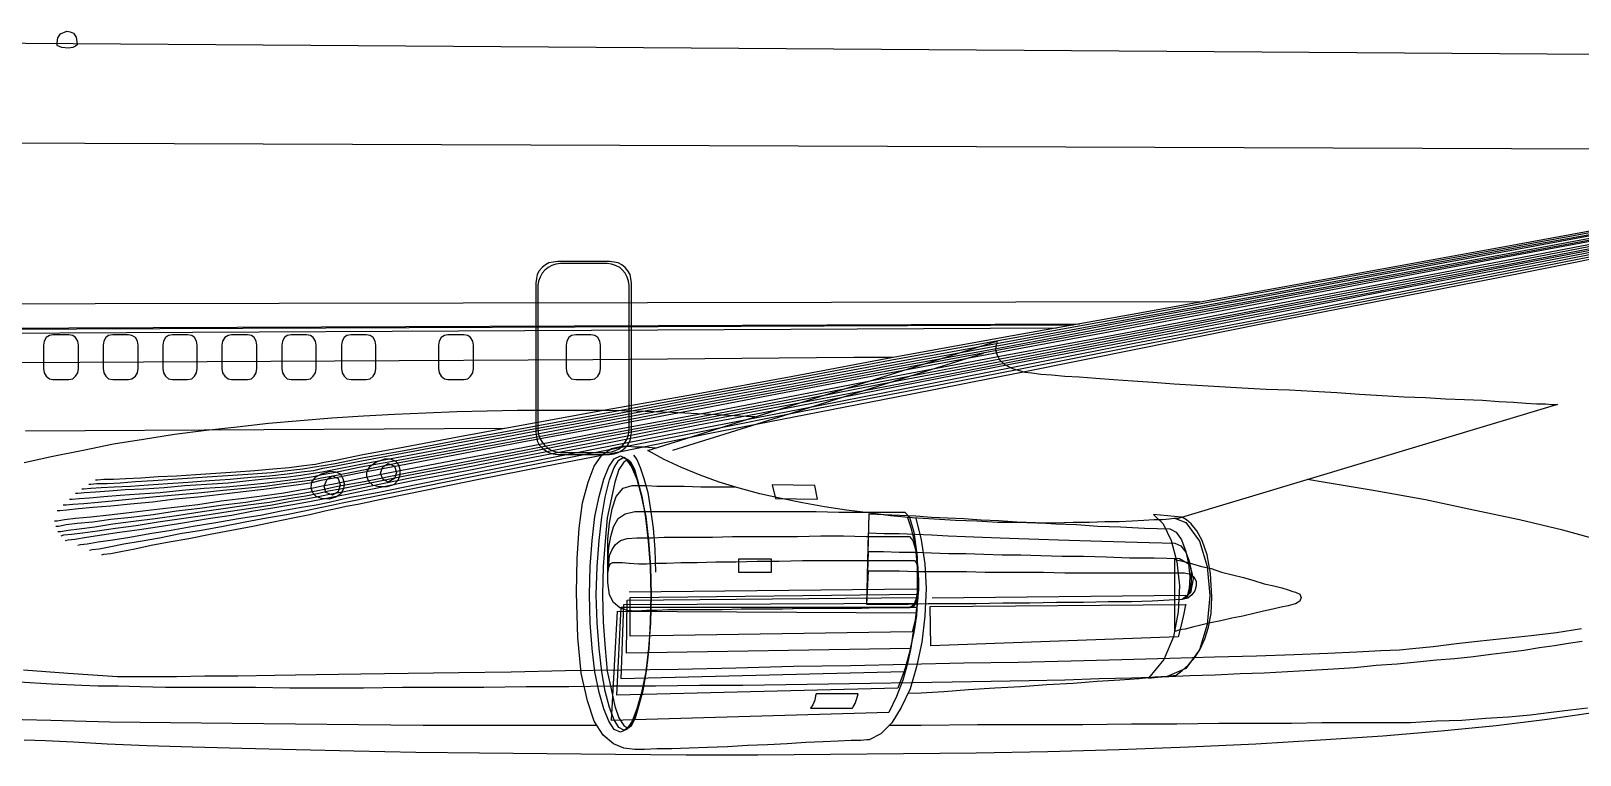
# Model space of a CAD drawing. Extents: x 526 to 2267, y -112 to 246.
# Drawn here: x 1390.88 to 1432.43, y 156.6 to 176 of the extents above; entities that cross this region are included whole.
import ezdxf

# ---------------------------------------------------------------- set-up
doc = ezdxf.new("R2010")
doc.units = 0
doc.header["$MEASUREMENT"] = 0
doc.layers.get('0').update_dxf_attribs({"linetype": 'CONTINUOUS'})

msp = doc.modelspace()

# ---------------------------------------------------------------- linework, layer by layer
at = {"linetype": 'Continuous'}
for points in [[(1391.584, 175.631), (1391.584, 175.686), (1391.602, 175.815), (1391.676, 175.926), (1391.841, 175.999), (1391.934, 175.981), (1392.026, 175.944), (1392.1, 175.834), (1392.118, 175.649), (1392.118, 175.631), (1392.081, 175.594), (1392.008, 175.557), (1391.878, 175.538), (1391.712, 175.557), (1391.62, 175.594), (1391.584, 175.612), (1391.584, 175.631)], [(1386.904, 175.704), (1459.602, 175.193)], [(1386.904, 175.704), (1459.602, 175.193)], [(1386.904, 175.704), (1459.602, 175.193)], [(1447.334, 172.779), (1344.493, 173.162)], [(1392.081, 163.618), (1392.137, 163.618), (1392.321, 163.637), (1392.616, 163.655), (1392.984, 163.674), (1393.408, 163.711), (1393.905, 163.729), (1394.458, 163.766), (1395.011, 163.821), (1395.6, 163.858), (1396.172, 163.895), (1396.724, 163.95), (1397.24, 164.005), (1397.719, 164.042), (1398.124, 164.097), (1398.455, 164.153), (1398.695, 164.189), (1399.009, 164.245), (1399.727, 164.392), (1400.832, 164.595), (1402.306, 164.871), (1404.112, 165.221), (1406.212, 165.608), (1408.589, 166.05), (1411.205, 166.53), (1414.061, 167.063), (1417.082, 167.616), (1420.288, 168.224), (1423.623, 168.832), (1427.067, 169.477), (1430.587, 170.122), (1434.16, 170.785)], [(1392.247, 163.729), (1392.303, 163.729), (1392.487, 163.748), (1392.763, 163.766), (1393.113, 163.784), (1393.555, 163.803), (1394.034, 163.84), (1394.55, 163.877), (1395.103, 163.913), (1395.674, 163.95), (1396.227, 163.987), (1396.779, 164.042), (1397.277, 164.079), (1397.756, 164.134), (1398.143, 164.189), (1398.474, 164.226), (1398.714, 164.282), (1399.027, 164.337), (1399.745, 164.484), (1400.851, 164.687), (1402.325, 164.963), (1404.131, 165.295), (1406.231, 165.682), (1408.607, 166.124), (1411.242, 166.603), (1414.079, 167.137), (1417.119, 167.69), (1420.325, 168.28), (1423.678, 168.887), (1427.122, 169.532), (1430.642, 170.177), (1434.234, 170.822)], [(1392.431, 163.858), (1392.487, 163.858), (1392.652, 163.877), (1392.928, 163.877), (1393.279, 163.895), (1393.684, 163.932), (1394.163, 163.95), (1394.679, 163.987), (1395.213, 164.024), (1395.747, 164.061), (1396.301, 164.097), (1396.834, 164.134), (1397.332, 164.171), (1397.774, 164.226), (1398.179, 164.263), (1398.492, 164.318), (1398.732, 164.355), (1399.046, 164.41), (1399.764, 164.558), (1400.888, 164.76), (1402.343, 165.037), (1404.149, 165.369), (1406.267, 165.755), (1408.644, 166.197), (1411.279, 166.677), (1414.116, 167.211), (1417.174, 167.764), (1420.38, 168.353), (1423.715, 168.961), (1427.159, 169.588), (1430.697, 170.232), (1434.289, 170.896)], [(1392.616, 163.969), (1392.671, 163.969), (1392.836, 163.987), (1393.094, 163.987), (1393.426, 164.005), (1393.832, 164.024), (1394.292, 164.061), (1394.79, 164.079), (1395.305, 164.116), (1395.839, 164.153), (1396.374, 164.189), (1396.89, 164.226), (1397.369, 164.263), (1397.811, 164.3), (1398.198, 164.355), (1398.511, 164.392), (1398.751, 164.447), (1399.064, 164.502), (1399.782, 164.65), (1400.906, 164.853), (1402.38, 165.129), (1404.186, 165.461), (1406.286, 165.847), (1408.681, 166.271), (1411.316, 166.75), (1414.153, 167.284), (1417.211, 167.838), (1420.417, 168.408), (1423.77, 169.017), (1427.215, 169.643), (1430.752, 170.288), (1434.345, 170.951)], [(1434.013, 170.528), (1430.457, 169.845), (1426.938, 169.183), (1423.512, 168.537), (1420.196, 167.893), (1417.008, 167.303), (1413.987, 166.732), (1411.15, 166.179), (1408.552, 165.682), (1406.175, 165.24), (1404.075, 164.834), (1402.288, 164.502), (1400.832, 164.226), (1399.727, 164.005), (1399.009, 163.858), (1398.695, 163.803), (1398.455, 163.748), (1398.106, 163.692), (1397.664, 163.618), (1397.147, 163.545), (1396.595, 163.471), (1395.987, 163.397), (1395.361, 163.305), (1394.734, 163.231), (1394.108, 163.158), (1393.519, 163.084), (1392.984, 163.029), (1392.487, 162.973), (1392.081, 162.937), (1391.786, 162.9), (1391.584, 162.863), (1391.51, 162.863)], [(1391.547, 162.734), (1391.62, 162.734), (1391.823, 162.771), (1392.118, 162.808), (1392.542, 162.845), (1393.021, 162.918), (1393.574, 162.973), (1394.163, 163.047), (1394.79, 163.139), (1395.416, 163.213), (1396.042, 163.305), (1396.65, 163.378), (1397.221, 163.471), (1397.738, 163.545), (1398.179, 163.618), (1398.529, 163.674), (1398.788, 163.729), (1399.101, 163.803), (1399.819, 163.932), (1400.924, 164.153), (1402.38, 164.429), (1404.168, 164.779), (1406.249, 165.185), (1408.626, 165.626), (1411.224, 166.124), (1414.061, 166.677), (1417.064, 167.248), (1420.252, 167.856), (1423.567, 168.482), (1426.994, 169.146), (1430.494, 169.809), (1434.05, 170.491)], [(1433.994, 170.601), (1430.439, 169.937), (1426.92, 169.275), (1423.494, 168.629), (1420.178, 168.003), (1416.99, 167.413), (1413.95, 166.843), (1411.132, 166.308), (1408.515, 165.811), (1406.138, 165.369), (1404.057, 164.982), (1402.251, 164.631), (1400.796, 164.355), (1399.69, 164.153), (1398.972, 164.005), (1398.658, 163.95), (1398.419, 163.895), (1398.069, 163.84), (1397.645, 163.784), (1397.129, 163.711), (1396.577, 163.655), (1395.987, 163.581), (1395.361, 163.508), (1394.753, 163.452), (1394.145, 163.378), (1393.555, 163.323), (1393.021, 163.268), (1392.542, 163.231), (1392.155, 163.194), (1391.841, 163.158), (1391.657, 163.139), (1391.584, 163.139)], [(1391.602, 162.587), (1391.676, 162.587), (1391.878, 162.624), (1392.174, 162.66), (1392.597, 162.716), (1393.076, 162.789), (1393.629, 162.863), (1394.218, 162.937), (1394.845, 163.029), (1395.471, 163.121), (1396.098, 163.213), (1396.706, 163.305), (1397.277, 163.378), (1397.793, 163.471), (1398.253, 163.545), (1398.603, 163.618), (1398.862, 163.674), (1399.174, 163.729), (1399.893, 163.877), (1400.998, 164.097), (1402.453, 164.374), (1404.241, 164.723), (1406.323, 165.129), (1408.681, 165.571), (1411.297, 166.068), (1414.116, 166.622), (1417.119, 167.192), (1420.307, 167.801), (1423.604, 168.445), (1427.03, 169.09), (1430.531, 169.753), (1434.086, 170.435)], [(1391.694, 162.476), (1391.768, 162.495), (1391.971, 162.513), (1392.266, 162.55), (1392.671, 162.605), (1393.149, 162.679), (1393.703, 162.753), (1394.292, 162.845), (1394.919, 162.937), (1395.545, 163.029), (1396.172, 163.121), (1396.779, 163.213), (1397.35, 163.305), (1397.866, 163.397), (1398.308, 163.471), (1398.677, 163.545), (1398.935, 163.6), (1399.248, 163.655), (1399.967, 163.803), (1401.053, 164.024), (1402.509, 164.3), (1404.296, 164.65), (1406.378, 165.056), (1408.736, 165.516), (1411.352, 166.013), (1414.171, 166.548), (1417.174, 167.137), (1420.344, 167.746), (1423.659, 168.39), (1427.067, 169.035), (1430.55, 169.716), (1434.105, 170.398)], [(1391.749, 163.305), (1391.823, 163.305), (1392.008, 163.323), (1392.303, 163.342), (1392.689, 163.378), (1393.149, 163.415), (1393.684, 163.471), (1394.237, 163.526), (1394.845, 163.581), (1395.453, 163.637), (1396.042, 163.692), (1396.632, 163.748), (1397.166, 163.803), (1397.664, 163.877), (1398.087, 163.932), (1398.437, 163.969), (1398.677, 164.024), (1398.99, 164.079), (1399.708, 164.226), (1400.814, 164.447), (1402.288, 164.723), (1404.075, 165.056), (1406.175, 165.442), (1408.534, 165.903), (1411.15, 166.382), (1413.987, 166.916), (1417.027, 167.487), (1420.215, 168.077), (1423.531, 168.703), (1426.975, 169.348), (1430.494, 169.993), (1434.05, 170.656)], [(1391.805, 162.347), (1391.878, 162.366), (1392.063, 162.384), (1392.376, 162.44), (1392.781, 162.495), (1393.26, 162.568), (1393.795, 162.642), (1394.384, 162.734), (1395.011, 162.826), (1395.637, 162.937), (1396.264, 163.029), (1396.853, 163.139), (1397.424, 163.231), (1397.958, 163.323), (1398.4, 163.397), (1398.769, 163.471), (1399.027, 163.526), (1399.322, 163.581), (1400.04, 163.729), (1401.127, 163.95), (1402.583, 164.226), (1404.352, 164.576), (1406.433, 164.982), (1408.773, 165.442), (1411.371, 165.939), (1414.19, 166.493), (1417.192, 167.082), (1420.362, 167.69), (1423.659, 168.335), (1427.067, 168.998), (1430.568, 169.661), (1434.105, 170.343)], [(1391.915, 163.452), (1391.989, 163.452), (1392.174, 163.471), (1392.45, 163.489), (1392.836, 163.526), (1393.279, 163.563), (1393.795, 163.6), (1394.347, 163.637), (1394.937, 163.692), (1395.526, 163.748), (1396.116, 163.784), (1396.687, 163.84), (1397.221, 163.895), (1397.701, 163.95), (1398.124, 164.005), (1398.455, 164.061), (1398.695, 164.116), (1399.009, 164.171), (1399.727, 164.318), (1400.832, 164.521), (1402.306, 164.797), (1404.094, 165.129), (1406.194, 165.534), (1408.571, 165.976), (1411.187, 166.456), (1414.024, 166.99), (1417.064, 167.542), (1420.252, 168.151), (1423.586, 168.758), (1427.03, 169.404), (1430.55, 170.048), (1434.123, 170.712)], [(1392.137, 162.218), (1392.211, 162.236), (1392.395, 162.255), (1392.689, 162.31), (1393.076, 162.366), (1393.537, 162.44), (1394.071, 162.532), (1394.642, 162.624), (1395.232, 162.734), (1395.839, 162.826), (1396.448, 162.937), (1397.037, 163.029), (1397.59, 163.139), (1398.087, 163.231), (1398.529, 163.305), (1398.88, 163.378), (1399.138, 163.434), (1399.451, 163.508), (1400.17, 163.637), (1401.256, 163.858), (1402.712, 164.153), (1404.481, 164.502), (1406.562, 164.908), (1408.92, 165.369), (1411.5, 165.866), (1414.319, 166.419), (1417.303, 167.008), (1420.472, 167.635), (1423.77, 168.261), (1427.159, 168.924), (1430.642, 169.606), (1434.178, 170.306)], [(1392.45, 162.089), (1392.523, 162.107), (1392.708, 162.126), (1392.984, 162.181), (1393.371, 162.255), (1393.813, 162.329), (1394.329, 162.421), (1394.882, 162.532), (1395.453, 162.624), (1396.042, 162.734), (1396.632, 162.845), (1397.203, 162.955), (1397.738, 163.047), (1398.216, 163.139), (1398.64, 163.231), (1398.99, 163.305), (1399.23, 163.36), (1399.543, 163.415), (1400.243, 163.563), (1401.348, 163.784), (1402.804, 164.079), (1404.573, 164.429), (1406.636, 164.834), (1408.994, 165.295), (1411.573, 165.811), (1414.374, 166.345), (1417.377, 166.935), (1420.528, 167.561), (1423.825, 168.206), (1427.215, 168.869), (1430.697, 169.551), (1434.215, 170.251)], [(1392.781, 161.96), (1392.836, 161.978), (1393.021, 161.997), (1393.297, 162.052), (1393.666, 162.126), (1394.108, 162.218), (1394.587, 162.31), (1395.121, 162.403), (1395.692, 162.513), (1396.264, 162.624), (1396.834, 162.734), (1397.387, 162.845), (1397.903, 162.955), (1398.363, 163.047), (1398.769, 163.139), (1399.101, 163.213), (1399.34, 163.268), (1399.653, 163.323), (1400.354, 163.471), (1401.459, 163.692), (1402.896, 163.987), (1404.665, 164.337), (1406.747, 164.742), (1409.086, 165.221), (1411.665, 165.719), (1414.466, 166.271), (1417.451, 166.861), (1420.601, 167.487), (1423.88, 168.151), (1427.27, 168.814), (1430.734, 169.496), (1434.252, 170.195)], [(1406.986, 167.063), (1406.986, 169.238), (1406.968, 169.367), (1406.95, 169.477), (1406.894, 169.569), (1406.821, 169.661), (1406.728, 169.735), (1406.636, 169.79), (1406.525, 169.809), (1406.396, 169.827), (1405.014, 169.827), (1404.886, 169.809), (1404.775, 169.79), (1404.683, 169.735), (1404.591, 169.661), (1404.517, 169.569), (1404.462, 169.477), (1404.444, 169.367), (1404.425, 169.238), (1404.425, 167.063)], [(1406.931, 167.063), (1406.931, 169.183), (1406.913, 169.293), (1406.876, 169.404), (1406.821, 169.514), (1406.747, 169.588), (1406.673, 169.661), (1406.562, 169.716), (1406.451, 169.753), (1406.341, 169.772), (1405.088, 169.772), (1404.959, 169.753), (1404.849, 169.716), (1404.757, 169.661), (1404.665, 169.588), (1404.591, 169.514), (1404.536, 169.404), (1404.499, 169.293), (1404.481, 169.183), (1404.481, 167.027)], [(1337.934, 168.685), (1337.786, 168.5), (1337.713, 168.335), (1337.731, 168.187), (1337.86, 168.077), (1338.118, 167.967), (1338.542, 167.893), (1339.131, 167.856), (1339.942, 167.838), (1419.002, 168.156)], [(1338.265, 168.998), (1338.099, 168.795), (1337.989, 168.574), (1337.952, 168.353), (1338.026, 168.132), (1338.247, 167.948), (1338.616, 167.782), (1339.187, 167.69), (1339.979, 167.653), (1418.384, 168.046)], [(1422.236, 168.738), (1338.265, 168.592)], [(1369.825, 167.93), (1418.84, 168.128)], [(1391.897, 166.658), (1392.008, 166.677), (1392.081, 166.75), (1392.137, 166.843), (1392.155, 166.953), (1392.155, 167.579), (1392.137, 167.69), (1392.081, 167.782), (1392.008, 167.838), (1391.897, 167.856), (1391.473, 167.856), (1391.381, 167.838), (1391.289, 167.782), (1391.234, 167.69), (1391.215, 167.579), (1391.215, 166.953), (1391.234, 166.843), (1391.289, 166.75), (1391.381, 166.677), (1391.473, 166.658), (1391.897, 166.658)], [(1393.5, 166.658), (1393.592, 166.677), (1393.684, 166.75), (1393.74, 166.843), (1393.758, 166.953), (1393.758, 167.579), (1393.74, 167.69), (1393.684, 167.782), (1393.592, 167.838), (1393.5, 167.856), (1393.076, 167.856), (1392.965, 167.838), (1392.892, 167.782), (1392.836, 167.69), (1392.818, 167.579), (1392.818, 166.953), (1392.836, 166.843), (1392.892, 166.75), (1392.965, 166.677), (1393.076, 166.658), (1393.5, 166.658)], [(1395.084, 166.658), (1395.195, 166.677), (1395.269, 166.75), (1395.324, 166.843), (1395.342, 166.953), (1395.342, 167.579), (1395.324, 167.69), (1395.269, 167.782), (1395.195, 167.838), (1395.084, 167.856), (1394.679, 167.856), (1394.568, 167.838), (1394.494, 167.782), (1394.439, 167.69), (1394.421, 167.579), (1394.421, 166.953), (1394.439, 166.843), (1394.494, 166.75), (1394.568, 166.677), (1394.679, 166.658), (1395.084, 166.658)], [(1396.687, 166.658), (1396.798, 166.677), (1396.871, 166.75), (1396.926, 166.843), (1396.945, 166.953), (1396.945, 167.579), (1396.926, 167.69), (1396.871, 167.782), (1396.798, 167.838), (1396.687, 167.856), (1396.264, 167.856), (1396.172, 167.838), (1396.079, 167.782), (1396.024, 167.69), (1396.006, 167.579), (1396.006, 166.953), (1396.024, 166.843), (1396.079, 166.75), (1396.172, 166.677), (1396.264, 166.658), (1396.687, 166.658)], [(1398.271, 166.658), (1398.382, 166.677), (1398.455, 166.75), (1398.511, 166.843), (1398.529, 166.953), (1398.529, 167.579), (1398.511, 167.69), (1398.455, 167.782), (1398.382, 167.838), (1398.271, 167.856), (1397.866, 167.856), (1397.756, 167.838), (1397.682, 167.782), (1397.627, 167.69), (1397.609, 167.579), (1397.609, 166.953), (1397.627, 166.843), (1397.682, 166.75), (1397.756, 166.677), (1397.866, 166.658), (1398.271, 166.658)], [(1399.874, 166.658), (1399.985, 166.677), (1400.059, 166.75), (1400.114, 166.843), (1400.133, 166.953), (1400.133, 167.579), (1400.114, 167.69), (1400.059, 167.782), (1399.985, 167.838), (1399.874, 167.856), (1399.469, 167.856), (1399.359, 167.838), (1399.285, 167.782), (1399.23, 167.69), (1399.211, 167.579), (1399.211, 166.953), (1399.23, 166.843), (1399.285, 166.75), (1399.359, 166.677), (1399.469, 166.658), (1399.874, 166.658)], [(1402.49, 166.658), (1402.601, 166.677), (1402.675, 166.75), (1402.73, 166.843), (1402.749, 166.953), (1402.749, 167.579), (1402.73, 167.69), (1402.675, 167.782), (1402.601, 167.838), (1402.49, 167.856), (1402.067, 167.856), (1401.975, 167.838), (1401.883, 167.782), (1401.828, 167.69), (1401.809, 167.579), (1401.809, 166.953), (1401.828, 166.843), (1401.883, 166.75), (1401.975, 166.677), (1402.067, 166.658), (1402.49, 166.658)], [(1405.899, 166.658), (1406.01, 166.677), (1406.083, 166.75), (1406.138, 166.843), (1406.157, 166.953), (1406.157, 167.579), (1406.138, 167.69), (1406.083, 167.782), (1406.01, 167.838), (1405.899, 167.856), (1405.494, 167.856), (1405.383, 167.838), (1405.309, 167.782), (1405.254, 167.69), (1405.236, 167.579), (1405.236, 166.953), (1405.254, 166.843), (1405.309, 166.75), (1405.383, 166.677), (1405.494, 166.658), (1405.899, 166.658)], [(1407.428, 164.76), (1416.787, 167.69), (1416.787, 167.653), (1416.769, 167.579), (1416.751, 167.469), (1416.787, 167.34), (1416.861, 167.192), (1416.99, 167.063), (1417.211, 166.953), (1417.543, 166.861), (1417.727, 166.843), (1417.967, 166.806), (1418.261, 166.787), (1418.611, 166.75), (1418.999, 166.732), (1419.44, 166.695), (1419.919, 166.658), (1420.436, 166.622), (1420.97, 166.585), (1421.541, 166.548), (1422.149, 166.511), (1422.757, 166.474), (1423.365, 166.437), (1424.01, 166.401), (1424.636, 166.382), (1425.262, 166.345), (1425.906, 166.308), (1426.515, 166.271), (1427.122, 166.234), (1427.712, 166.197), (1428.283, 166.179), (1428.817, 166.142), (1429.334, 166.124), (1429.812, 166.105), (1430.254, 166.068), (1430.642, 166.05), (1430.973, 166.031), (1431.268, 166.013), (1431.507, 166.013), (1431.673, 165.995), (1431.784, 165.995), (1431.821, 165.995), (1421.652, 162.937), (1421.615, 162.937), (1421.541, 162.937), (1421.412, 162.918), (1421.227, 162.9), (1421.006, 162.9), (1420.73, 162.881), (1420.417, 162.863), (1420.067, 162.845), (1419.68, 162.845), (1419.275, 162.826), (1418.833, 162.826), (1418.353, 162.808), (1417.856, 162.808), (1417.34, 162.826), (1416.806, 162.826), (1416.254, 162.863), (1415.682, 162.881), (1415.111, 162.918), (1414.521, 162.955), (1413.932, 163.01), (1413.342, 163.084), (1412.753, 163.158), (1412.163, 163.25), (1411.573, 163.36), (1411.003, 163.471), (1410.431, 163.6), (1409.879, 163.748), (1409.344, 163.913), (1408.828, 164.097), (1408.331, 164.3), (1407.87, 164.521), (1407.428, 164.76)], [(1413.989, 167.253), (1412.955, 167.248), (1405.954, 167.192), (1399.027, 167.156), (1392.192, 167.119), (1385.523, 167.082)], [(1404.425, 167.063), (1404.425, 165.24), (1404.444, 165.129), (1404.462, 165.019), (1404.517, 164.908), (1404.591, 164.834), (1404.683, 164.76), (1404.775, 164.705), (1404.886, 164.668), (1405.014, 164.65), (1406.396, 164.65), (1406.525, 164.668), (1406.636, 164.705), (1406.728, 164.76), (1406.821, 164.834), (1406.894, 164.908), (1406.95, 165.019), (1406.968, 165.129), (1406.986, 165.24), (1406.986, 167.063)], [(1404.481, 167.027), (1404.481, 165.314), (1404.499, 165.185), (1404.536, 165.074), (1404.591, 164.982), (1404.665, 164.889), (1404.757, 164.816), (1404.849, 164.76), (1404.959, 164.723), (1405.088, 164.705), (1406.341, 164.705), (1406.451, 164.723), (1406.562, 164.76), (1406.673, 164.816), (1406.747, 164.889), (1406.821, 164.982), (1406.876, 165.074), (1406.913, 165.185), (1406.931, 165.314), (1406.931, 167.063)], [(1416.419, 167.358), (1408.092, 164.76)], [(1406.304, 165.829), (1405.531, 165.829), (1404.738, 165.829), (1403.928, 165.829), (1403.117, 165.811), (1402.306, 165.792), (1401.478, 165.755), (1400.63, 165.719), (1399.8, 165.682), (1398.954, 165.626), (1398.106, 165.553), (1397.258, 165.479), (1396.411, 165.387), (1395.582, 165.295), (1394.734, 165.185), (1393.905, 165.056), (1393.094, 164.926), (1392.284, 164.76), (1391.473, 164.595), (1390.7, 164.429)], [(1410.296, 165.658), (1410.228, 165.663), (1409.104, 165.719), (1408.073, 165.774), (1407.134, 165.811), (1406.304, 165.829)], [(1403.58, 165.35), (1397.129, 165.314), (1390.736, 165.277)], [(1400.372, 164.539), (1400.519, 164.539), (1400.648, 164.484), (1400.74, 164.374), (1400.777, 164.245), (1400.777, 164.097), (1400.722, 163.95), (1400.611, 163.84), (1400.427, 163.784), (1400.225, 163.784), (1400.059, 163.821), (1399.948, 163.932), (1399.893, 164.061), (1399.893, 164.189), (1399.985, 164.337), (1400.133, 164.447), (1400.372, 164.539)], [(1414.619, 162.949), (1414.761, 162.366), (1414.853, 161.721), (1414.89, 161.058), (1414.853, 160.32), (1414.779, 159.62), (1414.632, 158.957), (1414.466, 158.368), (1414.226, 157.87), (1413.969, 157.465), (1413.674, 157.17), (1413.361, 157.004), (1413.305, 157.004), (1413.139, 156.986), (1412.882, 156.986), (1412.532, 156.967), (1412.126, 156.949), (1411.665, 156.931), (1411.168, 156.894), (1410.634, 156.875), (1410.1, 156.857), (1409.566, 156.82), (1409.031, 156.801), (1408.534, 156.783), (1408.073, 156.764), (1407.667, 156.764), (1407.336, 156.746), (1407.078, 156.746), (1406.784, 156.783), (1406.507, 156.894), (1406.231, 157.133), (1405.991, 157.502), (1405.807, 158.054), (1405.641, 158.791), (1405.549, 159.75), (1405.512, 160.947), (1405.531, 161.868), (1405.586, 162.679), (1405.678, 163.36), (1405.825, 163.913), (1405.991, 164.337), (1406.194, 164.631), (1406.451, 164.816), (1406.728, 164.871)], [(1405.862, 160.892), (1405.881, 161.647), (1405.936, 162.347), (1406.01, 162.992), (1406.12, 163.526), (1406.249, 163.987), (1406.378, 164.318), (1406.525, 164.539), (1406.691, 164.613), (1406.839, 164.539), (1406.986, 164.318), (1407.134, 163.987), (1407.262, 163.526), (1407.373, 162.992), (1407.447, 162.347), (1407.502, 161.647), (1407.52, 160.892), (1407.502, 160.136), (1407.447, 159.454), (1407.373, 158.828), (1407.262, 158.275), (1407.134, 157.833), (1407.005, 157.502), (1406.857, 157.281), (1406.691, 157.207), (1406.525, 157.281), (1406.378, 157.502), (1406.249, 157.833), (1406.12, 158.275), (1406.01, 158.828), (1405.936, 159.454), (1405.881, 160.136), (1405.862, 160.892)], [(1406.046, 160.892), (1406.065, 161.647), (1406.12, 162.347), (1406.194, 162.973), (1406.286, 163.508), (1406.396, 163.969), (1406.525, 164.3), (1406.654, 164.502), (1406.784, 164.576), (1406.913, 164.502), (1407.023, 164.3), (1407.152, 163.969), (1407.262, 163.508), (1407.373, 162.973), (1407.447, 162.347), (1407.502, 161.647), (1407.52, 160.892), (1407.502, 160.136), (1407.447, 159.454), (1407.373, 158.828), (1407.281, 158.312), (1407.17, 157.87), (1407.042, 157.538), (1406.913, 157.336), (1406.784, 157.262), (1406.654, 157.336), (1406.525, 157.538), (1406.396, 157.87), (1406.286, 158.312), (1406.194, 158.828), (1406.12, 159.454), (1406.065, 160.136), (1406.046, 160.892)], [(1406.894, 157.318), (1406.986, 157.391), (1407.097, 157.594), (1407.189, 157.907), (1407.299, 158.331), (1407.391, 158.847), (1407.465, 159.454), (1407.502, 160.155), (1407.52, 160.892), (1407.502, 161.647), (1407.447, 162.329), (1407.373, 162.955), (1407.281, 163.489), (1407.17, 163.913), (1407.078, 164.245), (1406.968, 164.447), (1406.894, 164.521), (1406.784, 164.447), (1406.654, 164.245), (1406.544, 163.913), (1406.451, 163.489), (1406.341, 162.955), (1406.286, 162.329), (1406.231, 161.647), (1406.212, 160.892), (1406.231, 160.155), (1406.286, 159.454), (1406.341, 158.847), (1406.451, 158.331), (1406.544, 157.907), (1406.654, 157.594), (1406.784, 157.391), (1406.894, 157.318)], [(1406.728, 164.871), (1406.765, 164.871), (1406.894, 164.871), (1407.078, 164.853), (1407.336, 164.853), (1407.649, 164.834), (1407.662, 164.834)], [(1407.042, 164.631), (1407.134, 164.521), (1407.226, 164.3), (1407.318, 164.005), (1407.428, 163.637), (1407.502, 163.176), (1407.575, 162.679), (1407.612, 162.107), (1407.631, 161.5)], [(1398.917, 164.208), (1399.064, 164.189), (1399.174, 164.134), (1399.248, 164.005), (1399.285, 163.877), (1399.267, 163.729), (1399.193, 163.6), (1399.064, 163.508), (1398.88, 163.452), (1398.677, 163.471), (1398.529, 163.526), (1398.437, 163.637), (1398.4, 163.766), (1398.419, 163.913), (1398.511, 164.042), (1398.677, 164.134), (1398.917, 164.208)], [(1400.464, 164.41), (1400.63, 164.337), (1400.685, 164.171), (1400.63, 164.005), (1400.464, 163.913), (1400.317, 163.987), (1400.262, 164.153), (1400.317, 164.318), (1400.464, 164.41)], [(1398.972, 164.079), (1399.119, 164.005), (1399.174, 163.84), (1399.119, 163.655), (1398.972, 163.563), (1398.788, 163.637), (1398.751, 163.803), (1398.825, 163.987), (1398.972, 164.079)], [(1414.394, 162.967), (1414.484, 162.697), (1414.595, 162.218), (1414.65, 161.647), (1414.65, 160.965), (1414.632, 160.818), (1414.576, 160.67), (1414.503, 160.578), (1414.411, 160.541), (1414.355, 160.541), (1414.171, 160.541), (1413.913, 160.541), (1413.545, 160.541), (1413.139, 160.523), (1412.661, 160.523), (1412.126, 160.523), (1411.592, 160.523), (1411.021, 160.504), (1410.468, 160.504), (1409.934, 160.504), (1409.418, 160.486), (1408.957, 160.486), (1408.552, 160.486), (1408.202, 160.486), (1407.962, 160.486), (1407.667, 160.468), (1407.391, 160.468), (1407.115, 160.449), (1406.876, 160.468), (1406.673, 160.541), (1406.507, 160.689), (1406.396, 160.892), (1406.359, 161.223), (1406.359, 161.555), (1406.359, 161.941), (1406.359, 162.384), (1406.396, 162.808), (1406.47, 163.194), (1406.581, 163.526), (1406.765, 163.748), (1407.005, 163.821), (1407.042, 163.821), (1407.189, 163.821), (1407.391, 163.821), (1407.667, 163.803), (1408.018, 163.803), (1408.405, 163.803), (1408.847, 163.784), (1409.344, 163.784), (1409.762, 163.784)], [(1411.905, 163.821), (1410.763, 163.84), (1410.855, 163.471), (1411.979, 163.452), (1411.905, 163.821)], [(1433.037, 162.329), (1431.968, 162.624), (1430.807, 162.9), (1429.573, 163.158), (1428.283, 163.434), (1426.938, 163.674), (1425.538, 163.913), (1425.116, 163.979)], [(1414.319, 163.102), (1414.447, 162.973), (1414.558, 162.568), (1414.65, 161.905), (1414.65, 160.984), (1414.632, 160.836), (1414.595, 160.689), (1414.521, 160.578), (1414.411, 160.541), (1414.355, 160.541), (1414.171, 160.541), (1413.913, 160.541), (1413.545, 160.541), (1413.139, 160.523), (1412.661, 160.523), (1412.126, 160.523), (1411.592, 160.523), (1411.021, 160.504), (1410.468, 160.504), (1409.934, 160.504), (1409.418, 160.486), (1408.957, 160.486), (1408.552, 160.486), (1408.202, 160.486), (1407.962, 160.486), (1407.667, 160.468), (1407.391, 160.468), (1407.115, 160.449), (1406.876, 160.468), (1406.673, 160.541), (1406.507, 160.689), (1406.396, 160.892), (1406.359, 161.223), (1406.359, 161.518), (1406.359, 161.831), (1406.378, 162.163), (1406.433, 162.458), (1406.507, 162.716), (1406.636, 162.937), (1406.821, 163.065), (1407.078, 163.121), (1407.134, 163.121), (1407.262, 163.121), (1407.502, 163.121), (1407.796, 163.121), (1408.165, 163.121), (1408.589, 163.121), (1409.068, 163.121), (1409.603, 163.121), (1410.155, 163.121), (1410.726, 163.121), (1411.334, 163.121), (1411.942, 163.121), (1412.55, 163.102), (1413.158, 163.102), (1413.748, 163.102), (1414.319, 163.102)], [(1421.43, 162.66), (1421.596, 162.568), (1421.744, 162.366), (1421.854, 162.052), (1421.928, 161.721), (1421.965, 161.371), (1421.946, 161.058), (1421.891, 160.855), (1421.762, 160.762), (1421.412, 160.744), (1420.951, 160.725), (1420.399, 160.707), (1419.772, 160.707), (1419.109, 160.689), (1418.39, 160.689), (1417.672, 160.67), (1416.953, 160.67), (1416.235, 160.652), (1415.571, 160.652), (1414.945, 160.652), (1414.411, 160.633), (1413.95, 160.633), (1413.601, 160.633), (1413.379, 160.633), (1413.305, 160.633), (1413.361, 163.065), (1413.766, 163.047), (1414.19, 163.029), (1414.613, 163.01), (1415.037, 162.973), (1415.461, 162.955), (1415.903, 162.937), (1416.364, 162.9), (1416.843, 162.881), (1417.322, 162.845), (1417.838, 162.826), (1418.372, 162.789), (1418.925, 162.771), (1419.496, 162.734), (1420.104, 162.716), (1420.749, 162.679), (1421.43, 162.66)], [(1421.582, 162.937), (1421.854, 162.826), (1422.222, 162.329), (1422.425, 161.647), (1422.499, 160.873), (1422.425, 160.099), (1422.222, 159.417), (1421.854, 158.92), (1421.357, 158.699), (1421.025, 158.681), (1420.601, 158.644), (1420.085, 158.607), (1419.477, 158.57), (1418.833, 158.515), (1418.132, 158.478), (1417.432, 158.423), (1416.732, 158.386), (1416.032, 158.349), (1415.369, 158.294), (1414.761, 158.257), (1414.407, 158.245)], [(1420.988, 163.047), (1421.246, 162.789), (1421.467, 162.347), (1421.615, 161.776), (1421.689, 161.131), (1421.652, 160.431), (1421.523, 159.768), (1421.264, 159.16), (1420.859, 158.662), (1421.596, 158.736), (1421.762, 158.865), (1421.928, 159.012), (1422.094, 159.215), (1422.241, 159.436), (1422.37, 159.713), (1422.462, 160.026), (1422.535, 160.394), (1422.554, 160.836), (1422.517, 161.463), (1422.425, 161.96), (1422.296, 162.347), (1422.149, 162.605), (1422.001, 162.789), (1421.873, 162.9), (1421.781, 162.955), (1421.744, 162.973), (1420.988, 163.047)], [(1414.447, 162.458), (1414.539, 162.347), (1414.613, 162.07), (1414.669, 161.61), (1414.669, 161.002), (1414.65, 160.836), (1414.613, 160.689), (1414.539, 160.578), (1414.429, 160.541), (1414.374, 160.541), (1414.19, 160.541), (1413.932, 160.541), (1413.564, 160.541), (1413.139, 160.523), (1412.661, 160.523), (1412.145, 160.523), (1411.592, 160.523), (1411.04, 160.504), (1410.486, 160.504), (1409.934, 160.504), (1409.418, 160.486), (1408.957, 160.486), (1408.552, 160.486), (1408.221, 160.486), (1407.962, 160.486), (1407.667, 160.468), (1407.391, 160.468), (1407.115, 160.449), (1406.876, 160.468), (1406.673, 160.541), (1406.507, 160.689), (1406.396, 160.892), (1406.359, 161.223), (1406.359, 161.5), (1406.378, 161.721), (1406.396, 161.941), (1406.47, 162.107), (1406.562, 162.236), (1406.691, 162.347), (1406.876, 162.403), (1407.134, 162.421), (1407.189, 162.421), (1407.336, 162.421), (1407.557, 162.421), (1407.87, 162.44), (1408.239, 162.44), (1408.681, 162.44), (1409.16, 162.44), (1409.695, 162.458), (1410.247, 162.458), (1410.855, 162.458), (1411.445, 162.458), (1412.071, 162.476), (1412.679, 162.476), (1413.287, 162.458), (1413.877, 162.458), (1414.447, 162.458)], [(1421.56, 162.273), (1421.725, 162.2), (1421.854, 162.034), (1421.946, 161.794), (1422.001, 161.518), (1422.001, 161.242), (1421.965, 161.002), (1421.891, 160.836), (1421.762, 160.762), (1421.412, 160.744), (1420.951, 160.725), (1420.399, 160.707), (1419.772, 160.707), (1419.109, 160.689), (1418.39, 160.689), (1417.672, 160.67), (1416.953, 160.67), (1416.235, 160.652), (1415.571, 160.652), (1414.945, 160.652), (1414.411, 160.633), (1413.95, 160.633), (1413.601, 160.633), (1413.379, 160.633), (1413.305, 160.633), (1413.342, 162.55), (1413.766, 162.532), (1414.171, 162.532), (1414.595, 162.513), (1415.037, 162.495), (1415.479, 162.476), (1415.94, 162.458), (1416.401, 162.44), (1416.879, 162.421), (1417.377, 162.403), (1417.911, 162.384), (1418.445, 162.366), (1419.017, 162.347), (1419.606, 162.329), (1420.233, 162.31), (1420.877, 162.292), (1421.56, 162.273)], [(1421.689, 161.868), (1421.965, 161.702), (1422.057, 161.316), (1421.983, 160.947), (1421.762, 160.762), (1421.412, 160.744), (1420.951, 160.725), (1420.399, 160.707), (1419.772, 160.707), (1419.109, 160.689), (1418.39, 160.689), (1417.672, 160.67), (1416.953, 160.67), (1416.235, 160.652), (1415.571, 160.652), (1414.945, 160.652), (1414.411, 160.633), (1413.95, 160.633), (1413.601, 160.633), (1413.379, 160.633), (1413.305, 160.633), (1413.342, 162.052), (1413.748, 162.052), (1414.171, 162.034), (1414.613, 162.034), (1415.037, 162.015), (1415.498, 161.997), (1415.958, 161.997), (1416.438, 161.978), (1416.935, 161.96), (1417.432, 161.96), (1417.967, 161.941), (1418.537, 161.923), (1419.109, 161.923), (1419.717, 161.905), (1420.344, 161.886), (1421.006, 161.886), (1421.689, 161.868)], [(1407.189, 161.721), (1407.244, 161.721), (1407.391, 161.721), (1407.612, 161.739), (1407.925, 161.739), (1408.313, 161.757), (1408.755, 161.757), (1409.252, 161.776), (1409.787, 161.776), (1410.357, 161.794), (1410.947, 161.794), (1411.573, 161.813), (1412.182, 161.813), (1412.808, 161.813), (1413.416, 161.813), (1414.006, 161.813), (1414.576, 161.813), (1414.632, 161.739), (1414.669, 161.555), (1414.687, 161.297), (1414.687, 161.021), (1414.669, 160.855), (1414.632, 160.707), (1414.558, 160.597), (1414.447, 160.541), (1414.392, 160.541), (1414.208, 160.541), (1413.932, 160.541), (1413.582, 160.541), (1413.158, 160.523), (1412.679, 160.523), (1412.163, 160.523), (1411.61, 160.523), (1411.04, 160.504), (1410.486, 160.504), (1409.934, 160.504), (1409.418, 160.486), (1408.957, 160.486), (1408.552, 160.486), (1408.221, 160.486), (1407.962, 160.486), (1407.667, 160.468), (1407.391, 160.468), (1407.115, 160.449), (1406.876, 160.468), (1406.673, 160.541), (1406.507, 160.689), (1406.396, 160.892), (1406.359, 161.223), (1406.359, 161.463), (1406.378, 161.629), (1406.415, 161.721), (1406.488, 161.757), (1406.599, 161.757), (1406.747, 161.757), (1406.931, 161.739), (1407.189, 161.721)], [(1410.745, 161.849), (1409.86, 161.849), (1409.86, 161.5), (1410.745, 161.5), (1410.745, 161.849)], [(1421.56, 161.849), (1421.596, 161.831), (1421.689, 161.813), (1421.836, 161.776), (1422.038, 161.721), (1422.278, 161.647), (1422.535, 161.592), (1422.812, 161.5), (1423.107, 161.426), (1423.402, 161.352), (1423.678, 161.279), (1423.954, 161.187), (1424.213, 161.131), (1424.434, 161.076), (1424.599, 161.021), (1424.728, 160.984), (1424.802, 160.965), (1424.912, 160.91), (1424.949, 160.818), (1424.912, 160.725), (1424.802, 160.652), (1424.728, 160.633), (1424.599, 160.597), (1424.415, 160.56), (1424.194, 160.504), (1423.936, 160.449), (1423.678, 160.394), (1423.383, 160.32), (1423.089, 160.265), (1422.794, 160.192), (1422.517, 160.136), (1422.259, 160.081), (1422.038, 160.026), (1421.836, 159.971), (1421.689, 159.952), (1421.596, 159.915), (1421.56, 159.915), (1421.56, 161.849)], [(1413.342, 161.536), (1413.748, 161.536), (1414.171, 161.536), (1414.613, 161.518), (1415.056, 161.518), (1415.498, 161.518), (1415.977, 161.518), (1416.474, 161.5), (1416.972, 161.5), (1417.488, 161.5), (1418.04, 161.5), (1418.611, 161.481), (1419.201, 161.481), (1419.809, 161.481), (1420.454, 161.481), (1421.117, 161.481), (1421.817, 161.481), (1421.983, 161.444), (1422.075, 161.371), (1422.13, 161.26), (1422.13, 161.131), (1422.094, 161.002), (1422.02, 160.892), (1421.909, 160.799), (1421.762, 160.762), (1421.412, 160.744), (1420.951, 160.725), (1420.399, 160.707), (1419.772, 160.707), (1419.109, 160.689), (1418.39, 160.689), (1417.672, 160.67), (1416.953, 160.67), (1416.235, 160.652), (1415.571, 160.652), (1414.945, 160.652), (1414.411, 160.633), (1413.95, 160.633), (1413.601, 160.633), (1413.379, 160.633), (1413.305, 160.633), (1413.342, 161.536)], [(1406.857, 159.325), (1406.876, 160.744), (1414.669, 160.818), (1414.65, 160.67), (1414.632, 160.339), (1414.558, 159.879), (1414.466, 159.454), (1406.857, 159.325)], [(1414.632, 161.039), (1406.931, 160.965)], [(1406.95, 159.787), (1406.95, 160.818), (1414.669, 160.91), (1414.669, 160.799), (1414.632, 160.541), (1414.595, 160.21), (1414.521, 159.897), (1406.95, 159.787)], [(1421.854, 160.873), (1415.056, 160.799)], [(1414.613, 160.412), (1414.613, 160.339), (1414.595, 160.136), (1414.539, 159.842), (1414.484, 159.473), (1414.392, 159.049), (1414.263, 158.607), (1414.098, 158.165), (1413.895, 157.741), (1406.451, 157.52), (1406.617, 160.449), (1414.613, 160.412)], [(1414.134, 158.386), (1406.599, 158.202), (1406.71, 160.56), (1414.632, 160.56), (1414.613, 160.339), (1414.539, 159.787), (1414.392, 159.086), (1414.134, 158.386)], [(1414.3, 158.828), (1406.71, 158.644), (1406.784, 160.633), (1414.65, 160.67), (1414.632, 160.486), (1414.576, 160.007), (1414.466, 159.417), (1414.3, 158.828)], [(1415.019, 159.528), (1415.001, 160.578), (1421.854, 160.633), (1421.836, 160.578), (1421.799, 160.394), (1421.744, 160.118), (1421.652, 159.768), (1415.019, 159.528)], [(1390.681, 158.883), (1391.878, 158.791), (1393.205, 158.699), (1393.353, 158.699), (1393.684, 158.699), (1394.163, 158.699), (1394.79, 158.699), (1395.545, 158.718), (1396.429, 158.718), (1397.424, 158.736), (1398.529, 158.755), (1399.727, 158.773), (1400.998, 158.791), (1402.361, 158.81), (1403.762, 158.828), (1405.217, 158.865), (1406.71, 158.883), (1408.239, 158.902), (1409.787, 158.939), (1411.334, 158.975), (1412.863, 158.994), (1414.392, 159.031), (1415.903, 159.068), (1417.359, 159.086), (1418.777, 159.123), (1420.141, 159.16), (1421.43, 159.196), (1422.628, 159.233), (1423.751, 159.252), (1424.765, 159.288), (1425.667, 159.325), (1426.441, 159.362), (1427.086, 159.399), (1427.583, 159.417), (1427.933, 159.454), (1428.486, 159.51), (1429.112, 159.583), (1429.757, 159.657), (1430.439, 159.731), (1431.12, 159.805), (1431.802, 159.879), (1432.465, 159.989)], [(1432.484, 159.639), (1432.116, 159.583), (1431.747, 159.528), (1431.341, 159.473), (1430.918, 159.399), (1430.494, 159.344), (1430.033, 159.288), (1429.573, 159.233), (1429.075, 159.178), (1428.578, 159.141), (1428.062, 159.086), (1427.527, 159.031), (1426.957, 158.994), (1426.386, 158.939), (1425.814, 158.902), (1425.207, 158.865), (1424.581, 158.828), (1423.954, 158.791), (1423.31, 158.773), (1422.646, 158.736), (1421.965, 158.718), (1421.209, 158.681), (1420.399, 158.662), (1419.533, 158.644), (1418.611, 158.607), (1417.654, 158.589), (1416.64, 158.57), (1415.59, 158.552), (1414.503, 158.534), (1413.398, 158.515), (1412.274, 158.497), (1411.132, 158.478), (1409.971, 158.46), (1408.81, 158.46), (1407.631, 158.442), (1406.47, 158.442), (1405.309, 158.423), (1404.168, 158.423), (1403.025, 158.405), (1401.92, 158.405), (1400.851, 158.405), (1399.8, 158.386), (1398.788, 158.386), (1397.83, 158.386), (1396.908, 158.405), (1396.042, 158.405), (1395.25, 158.405), (1394.494, 158.405), (1393.813, 158.423), (1393.223, 158.442), (1392.689, 158.442), (1392.247, 158.46), (1391.436, 158.497), (1390.57, 158.552)], [(1411.942, 158.239), (1411.923, 158.183), (1411.905, 158.072), (1411.85, 157.944), (1411.794, 157.851), (1412.918, 157.851), (1412.937, 157.888), (1412.992, 157.98), (1413.029, 158.109), (1413.066, 158.239), (1411.942, 158.239)], [(1406.063, 157.391), (1404.849, 157.391), (1403.136, 157.391), (1401.404, 157.391), (1399.672, 157.41), (1397.977, 157.428), (1396.282, 157.446), (1394.624, 157.465), (1393.002, 157.483), (1391.418, 157.52), (1389.889, 157.557)], [(1390.7, 157.004), (1391.271, 156.986), (1392.026, 156.949), (1392.928, 156.894), (1393.997, 156.857), (1395.213, 156.82), (1396.54, 156.783), (1397.995, 156.746), (1399.543, 156.709), (1401.201, 156.672), (1402.915, 156.654), (1404.72, 156.635), (1406.562, 156.617), (1408.46, 156.599), (1410.376, 156.599), (1412.329, 156.617), (1414.282, 156.635), (1416.235, 156.654), (1418.151, 156.691), (1420.067, 156.746), (1421.928, 156.82), (1423.733, 156.894), (1425.465, 157.004), (1427.141, 157.115), (1428.707, 157.244), (1430.181, 157.391), (1431.544, 157.557), (1432.778, 157.741)], [(1432.631, 157.851), (1432.171, 157.796), (1431.655, 157.741), (1431.102, 157.667), (1430.513, 157.612), (1429.904, 157.575), (1429.26, 157.52), (1428.578, 157.502), (1427.878, 157.465), (1427.178, 157.465), (1426.754, 157.465), (1426.183, 157.465), (1425.501, 157.465), (1424.691, 157.446), (1423.77, 157.446), (1422.738, 157.446), (1421.615, 157.428), (1420.399, 157.428), (1419.091, 157.41), (1417.709, 157.41), (1416.272, 157.41), (1414.761, 157.391), (1413.895, 157.391)]]:
    msp.add_lwpolyline(points, dxfattribs=at)

doc.saveas('drawing.dxf')
